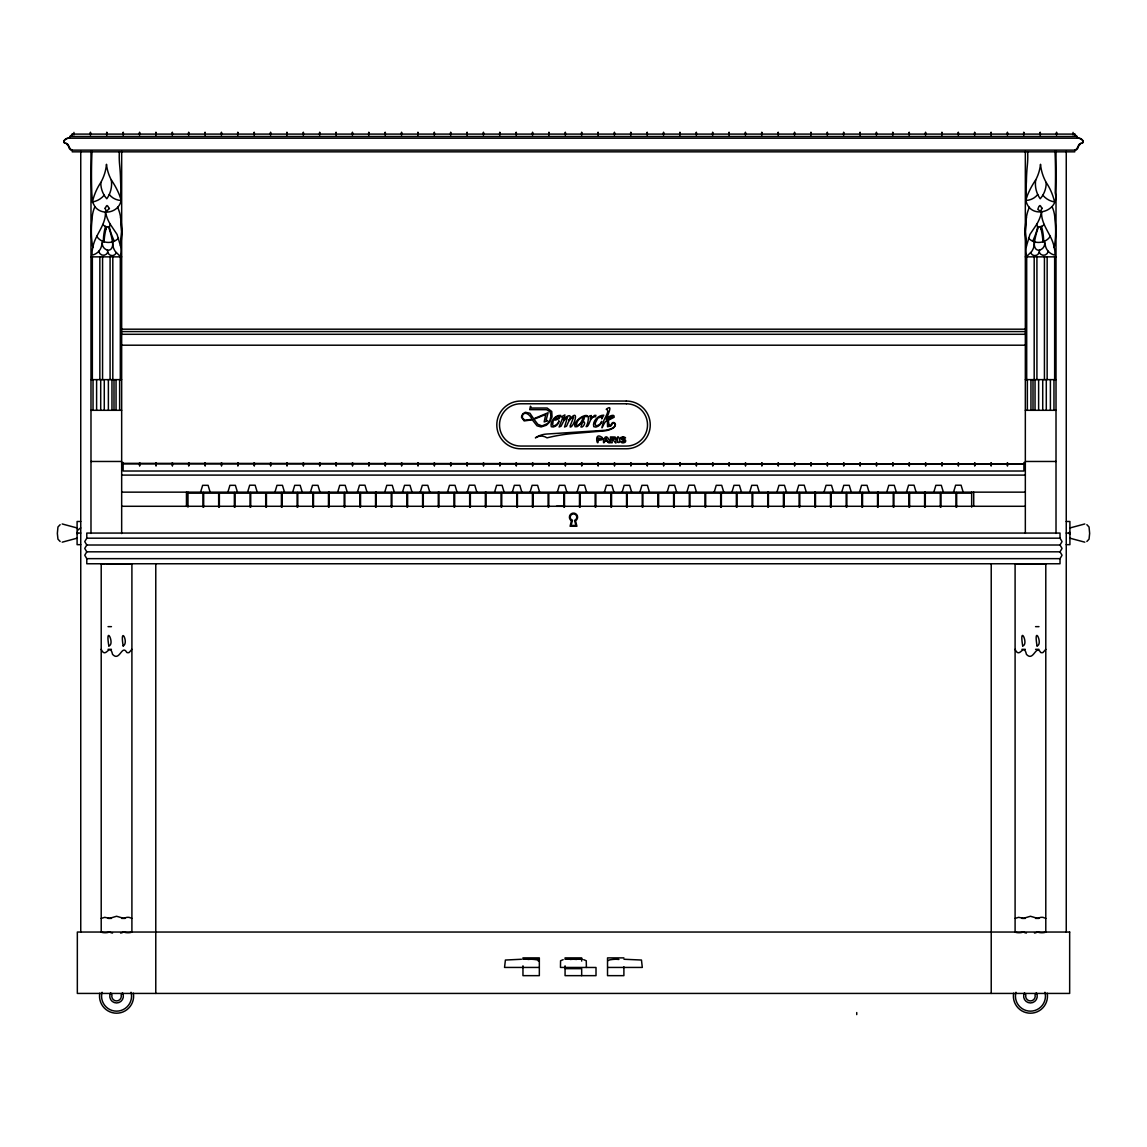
<?xml version="1.0" encoding="UTF-8"?>
<svg xmlns="http://www.w3.org/2000/svg" width="1147" height="1147" viewBox="0 0 1147 1147"><rect width="100%" height="100%" fill="white"/><g stroke="black" fill="none" stroke-linecap="round" stroke-linejoin="round"><path stroke-width="1.5" d="M1023.913 463.875L123.13 463.345M102.312 242.576L102.284 243.967A6.882 6.882 0 0 0 107.288 250.046L107.818 252.082A4.617 4.617 0 0 1 98.828 251.222M1044.372 241.214L1045.433 245.888A12.173 12.173 0 0 0 1047.641 250.576L1048.788 251.881A12.173 12.173 0 0 0 1054.853 255.107A20.832 20.832 0 0 0 1054.193 247.551C1052.157 234.891 1041.06 225.457 1041.562 212.109A40.116 40.116 0 0 1 1036.745 224.267A2.466 2.466 0 0 0 1037.763 226.518L1038.537 226.891A69.465 69.465 0 0 0 1034.551 241.845L1034.121 245.831A16.789 16.789 0 0 1 1031.77 251.351L1026.837 256.34A18.022 18.022 0 0 1 1026.422 246.175A96.362 96.362 0 0 1 1026.422 217.17A37.292 37.292 0 0 1 1029.389 207.249M120.593 198.46L120.722 196.037A127.618 127.618 0 0 0 120.593 181.556A187.319 187.319 0 0 0 119.661 165.311A87.832 87.832 0 0 1 119.331 152.135M1077.162 138.199L1077.162 136.493A2.38 2.38 0 0 1 1074.768 134.099L72.232 134.099L70.454 136.407M1026.422 217.17L1025.332 231.665L1026.422 246.175L1029.92 234.447L1036.745 224.267M1069.664 533.599L1069.563 534.158A5.534 5.534 0 0 0 1069.549 531.993L1069.549 534.158L1069.664 532.581M102.628 241.214L101.567 245.888A12.173 12.173 0 0 1 99.359 250.576L98.212 251.881A12.173 12.173 0 0 1 92.147 255.107A20.832 20.832 0 0 1 92.807 247.551A92.534 92.534 0 0 1 92.133 219.292A30.352 30.352 0 0 1 94.929 206.675L92.434 201.944L91.789 192.911A531.362 531.362 0 0 1 92.032 150.744M92.807 247.551C94.843 234.891 105.94 225.457 105.438 212.109A40.116 40.116 0 0 0 110.255 224.267L117.08 234.447L120.578 246.175A18.022 18.022 0 0 1 120.163 256.34L115.23 251.351A16.789 16.789 0 0 1 112.879 245.831L112.449 241.845A69.465 69.465 0 0 0 108.463 226.891L109.237 226.518A2.466 2.466 0 0 0 110.255 224.267M105.897 229.257L106.528 226.776L108.463 226.891M200.596 492.149L202.646 485.324L208.094 485.324L210.145 492.149M227.88 492.149L229.916 485.324L235.379 485.324L237.429 492.149M247.652 492.034L249.688 485.21L255.15 485.21L257.2 492.034M274.936 492.149L276.986 485.324L282.449 485.324L284.485 492.149M292.671 492.149L294.722 485.324L300.17 485.324L302.22 492.149M310.45 492.149L312.5 485.324L317.948 485.324L319.999 492.149M337.691 492.149L339.727 485.324L345.19 485.324L347.24 492.149M357.463 492.034L359.498 485.21L364.961 485.21L367.011 492.034M384.747 492.149L386.797 485.324L392.26 485.324L394.296 492.149M402.482 492.149L404.533 485.324L409.981 485.324L412.031 492.149M420.261 492.149L422.311 485.324L427.759 485.324L429.81 492.149M447.502 492.149L449.552 485.324L455.001 485.324L457.051 492.149M467.273 492.034L469.324 485.21L474.772 485.21L476.822 492.034M494.572 492.149L496.622 485.324L502.071 485.324L504.121 492.149M512.308 492.149L514.343 485.324L519.806 485.324L521.856 492.149M530.072 492.149L532.122 485.324L537.585 485.324L539.62 492.149M557.313 492.149L559.363 485.324L564.811 485.324L566.862 492.149M577.084 492.034L579.135 485.21L584.583 485.21L586.633 492.034M604.383 492.149L606.433 485.324L611.881 485.324L613.932 492.149M622.118 492.149L624.154 485.324L629.617 485.324L631.667 492.149M639.883 492.149L641.933 485.324L647.395 485.324L649.431 492.149M667.138 492.149L669.174 485.324L674.637 485.324L676.673 492.149M686.895 492.034L688.946 485.21L694.408 485.21L696.444 492.034M714.194 492.149L716.244 485.324L721.692 485.324L723.743 492.149M731.929 492.149L733.98 485.324L739.428 485.324L741.478 492.149M749.708 492.149L751.758 485.324L757.206 485.324L759.257 492.149M776.935 492.149L778.985 485.324L784.448 485.324L786.484 492.149M796.706 492.034L798.756 485.21L804.219 485.21L806.255 492.034M824.005 492.149L826.055 485.324L831.503 485.324L833.554 492.149M841.74 492.149L843.791 485.324L849.239 485.324L851.289 492.149M859.519 492.149L861.569 485.324L867.017 485.324L869.068 492.149M886.76 492.149L888.81 485.324L894.259 485.324L896.309 492.149M906.531 492.034L908.582 485.21L914.03 485.21L916.08 492.034M933.816 492.149L935.866 485.324L941.314 485.324L943.364 492.149M953.587 492.034L955.637 485.21L961.086 485.21L963.136 492.034M131.905 649.331L129.152 652.5A3.212 2.982 0 0 1 126.815 652.485C121.869 643.754 119.761 662.22 112.535 654.335C109.639 641.919 105.897 659.74 101.208 649.331M1045.792 649.331L1043.024 652.5A3.212 2.982 0 0 1 1040.687 652.485C1035.755 643.754 1033.648 662.22 1026.422 654.335C1023.511 641.919 1019.783 659.74 1015.095 649.331M116.234 252.698L115.933 253.487A4.416 4.416 0 0 1 107.818 252.082M1042.838 195.205A18.954 18.954 0 0 0 1054.566 201.944A57.981 57.981 0 0 0 1046.207 182.502A45.737 45.737 0 0 1 1040.515 164.293A43.213 43.213 0 0 1 1035.684 179.993A78.885 78.885 0 0 0 1026.909 196.682L1026.264 198.46A5.864 5.864 0 0 0 1026.264 201.944C1031.77 220.138 1060.129 211.22 1055.211 192.911A531.362 531.362 0 0 0 1054.968 150.744M608.44 960.541L609.301 959.953A37.421 37.421 0 0 1 615.71 959.25A37.421 37.421 0 0 1 618.921 959.466M1050.308 236.253C1045.706 243.623 1034.307 244.612 1028.501 238.146M118.499 238.146C112.693 244.612 101.294 243.623 96.692 236.253M101.208 918.403L104.75 917.328L109.625 918.317L116.564 916.267L123.518 918.288L126.815 917.385A3.498 1.147 0 0 1 129.152 917.385L131.905 918.403M1015.095 918.403L1018.622 917.328L1023.497 918.317L1030.436 916.267L1037.404 918.288L1040.687 917.385A3.498 1.147 0 0 1 1043.024 917.385L1045.792 918.403M60.146 524.666L57.952 527.003L57.35 533.427L57.952 539.133L60.146 541.484M1086.854 541.484L1089.048 539.133L1089.65 533.427L1089.048 527.003L1086.854 524.666M86.785 538.187L84.749 541.599L86.785 545.011L1060.014 545.011L1062.05 541.599L1060.014 538.187L86.785 538.187L86.785 533.068L1060.014 533.068L1060.014 538.187M86.785 545.011L84.749 548.424L86.785 551.822L1060.014 551.822L1062.05 548.424L1060.014 545.011M86.785 551.822L84.749 555.234L86.785 558.646L1060.014 558.646L1062.05 555.234L1060.014 551.822M1040.544 227.034L1041.505 226.432A6.868 6.868 0 0 0 1044.114 224.482M80.749 527.964L79.803 528.466A5.534 5.534 0 0 0 78.268 530M1080.703 143.418L1075.657 150.013M122.127 993.431L121.166 994.922A4.774 4.774 0 0 1 116.564 1000.93A4.774 4.774 0 0 1 111.947 994.922L110.858 993.431M1036.013 993.431L1035.053 994.922A4.774 4.774 0 0 1 1030.436 1000.93A4.774 4.774 0 0 1 1025.834 994.922L1024.744 993.431M62.196 542.173L77.093 538.187M1069.907 527.964L1084.804 523.964M1081.879 143.289C1085.478 141.698 1080.66 137.64 1078.18 138.199L68.82 138.199C66.34 137.64 61.522 141.698 65.121 143.289M1044.688 242.576L1044.716 243.967A6.882 6.882 0 0 1 1039.712 250.046L1039.182 252.082A4.617 4.617 0 0 0 1048.172 251.222M563.163 959.681L560.568 960.77L560.467 967.437L596.01 967.48L596.01 975.653L565.07 975.653L565.07 965.817M622.821 436.849L620.842 437.48A1.563 1.563 0 0 0 620.369 438.34C630.363 444.434 617.115 439.373 621.832 442.699A4.832 4.832 0 0 0 623.595 442.799L624.828 442.412A1.677 1.677 0 0 0 625.574 441.538L625.674 440.95A1.677 1.677 0 0 0 625.301 439.889C614.505 436.548 629.631 439.573 624.398 437.122A4.459 4.459 0 0 0 622.821 436.849M105.925 563.779L131.905 563.765L131.905 932.038A4.129 1.004 0 0 1 128.378 932.712A4.129 1.004 0 0 1 124.406 932.21L123.044 932.21A6.782 1.649 0 0 1 120.578 933.041M1042.25 563.794L1045.792 563.765L1045.792 932.038A4.129 1.004 0 0 1 1042.25 932.712A4.129 1.004 0 0 1 1038.279 932.21L1036.917 932.21A6.782 1.649 0 0 1 1034.465 933.041M69.838 138.199L69.838 136.493L1077.162 136.493M68.82 138.199A5.749 5.749 0 0 0 63.945 140.895A1.649 1.649 0 0 0 65.408 143.303A3.412 3.412 0 0 1 68.82 146.716A3.412 3.412 0 0 0 72.232 150.128L1074.768 150.128A3.412 3.412 0 0 0 1078.18 146.716A3.412 3.412 0 0 1 1081.592 143.303A1.649 1.649 0 0 0 1083.055 140.895A5.749 5.749 0 0 0 1078.18 138.199M90.986 256.856L121.668 256.856M1025.332 256.856L1056.014 256.856M121.668 329.189L1025.332 329.189M121.668 331.569L1025.332 331.569M121.668 334.293L1025.332 334.293M121.668 345.204L1025.332 345.204M91 379.628L121.654 379.628M1025.346 379.628L1056 379.628M90.986 410.311L121.668 410.311M1025.332 410.311L1056.014 410.311M90.986 461.467L121.668 461.467M1025.332 461.467L1056.014 461.467M121.668 463.875L1025.332 463.875M121.668 464.191L123.13 464.191M1023.913 464.191L1025.332 464.191M121.668 475.102L1025.332 475.102M121.668 492.149L202.976 492.149L202.976 507.189M312.787 492.149L297.79 492.149L297.79 507.189M313.475 492.149L344.172 492.149L344.172 507.189M359.857 492.149L344.846 492.149L344.846 507.189M360.531 492.149L391.227 492.149L391.227 507.189M406.913 492.149L391.916 492.149L391.916 507.189M407.601 492.149L422.598 492.149L422.598 507.189M453.983 492.149L423.286 492.149L423.286 507.189M454.671 492.149L469.668 492.149L469.668 507.189M501.053 492.149L470.356 492.149L470.356 507.189M501.726 492.149L516.738 492.149M517.412 492.149L532.423 492.149L532.423 507.189M563.794 492.149L533.097 492.149L533.097 507.189M564.482 492.149L579.479 492.149L579.479 507.189M610.864 492.149L580.167 492.149L580.167 507.189M611.537 492.149L626.549 492.149L626.549 507.189M752.045 492.149L737.048 492.149L737.048 507.189M752.733 492.149L783.415 492.149L783.415 507.189M799.101 492.149L784.104 492.149L784.104 507.189M799.789 492.149L830.485 492.149L830.485 507.189M846.171 492.149L831.174 492.149L831.174 507.189M846.859 492.149L861.856 492.149L861.856 507.189M893.241 492.149L862.544 492.149L862.544 507.189M893.914 492.149L908.926 492.149L908.926 507.189M940.296 492.149L909.6 492.149L909.6 507.189M940.984 492.149L955.981 492.149L955.981 507.189M1025.332 492.149L956.67 492.149L956.67 507.189M188.008 493.181L202.962 493.181M203.693 493.181L218.647 493.181L218.676 507.117M234.332 493.181L219.378 493.181L219.349 507.117M235.063 493.181L250.017 493.181M250.749 493.181L265.703 493.181L265.731 507.117M281.388 493.181L266.448 493.181L266.419 507.117M282.133 493.181L297.087 493.181M297.819 493.181L312.773 493.181L312.787 507.117M328.458 493.181L313.504 493.181L313.475 507.117M329.189 493.167L344.143 493.167M344.874 493.167L359.828 493.167L359.857 507.117M375.513 493.167L360.559 493.167L360.531 507.117M376.259 493.167L391.199 493.167M391.944 493.167L406.898 493.167M422.583 493.167L407.629 493.167L407.601 507.117M423.315 493.167L438.269 493.167M439 493.167L453.954 493.167L453.983 507.117M469.639 493.167L454.685 493.167L454.671 507.117M470.37 493.167L485.324 493.167M486.07 493.167L501.024 493.167L501.053 507.117M532.394 493.167L517.44 493.167L517.412 507.117M533.126 493.167L548.08 493.167L548.108 507.117M579.45 493.181L564.496 493.181L564.482 507.117M580.181 493.181L595.135 493.181L595.164 507.117M626.52 493.181L611.566 493.181L611.537 507.117M627.251 493.181L642.205 493.181M642.937 493.181L657.891 493.181L657.919 507.117M673.59 493.167L658.636 493.167L658.607 507.117M674.321 493.167L689.275 493.167M690.007 493.167L704.961 493.167M705.692 493.167L720.646 493.167M721.391 493.167L736.331 493.167M737.077 493.167L752.016 493.167L752.045 507.117M767.701 493.167L752.762 493.167L752.733 507.117M768.447 493.167L783.401 493.167M784.132 493.167L799.086 493.167L799.101 507.117M814.771 493.167L799.817 493.167L799.789 507.117M815.503 493.167L830.457 493.167M831.202 493.167L846.142 493.167L846.171 507.117M861.827 493.167L846.887 493.167L846.859 507.117M862.573 493.167L877.512 493.167M878.258 493.167L893.212 493.167L893.241 507.117M908.897 493.167L893.943 493.167L893.914 507.117M909.628 493.167L924.582 493.167M925.314 493.167L940.268 493.167M940.999 493.167L955.953 493.167M956.684 493.167L971.638 493.167M121.668 506.286L1025.332 506.286M80.749 521.484L77.093 521.484L77.093 544.667L80.749 544.667M1066.251 521.484L1069.907 521.484L1069.907 544.667L1066.251 544.667M77.093 533.068L80.749 533.068M1066.251 533.068L1069.907 533.068M108.033 626.649L111.445 626.649M1035.555 626.649L1038.967 626.649M108.033 649.331L111.445 649.331M1021.92 649.331L1025.332 649.331M1035.555 649.331L1038.967 649.331M108.033 918.403L111.445 918.403M121.668 918.403L125.08 918.403M1021.92 918.403L1025.332 918.403M1035.555 918.403L1038.967 918.403M623.896 957.888L607.523 957.888L607.523 975.653L623.896 975.653L623.896 966.778M521.441 959.25L505.397 960.039L504.551 967.437L538.646 967.437M539.334 959.25L522.96 959.25L522.96 957.888L539.334 957.888L539.334 975.653L522.96 975.653L522.96 965.817M582.26 959.25L565.07 959.25L565.07 957.888L581.672 957.888L581.672 961.086M623.982 959.25L641.46 960.039L642.306 967.437L608.211 967.437M565.07 968.656L581.672 968.656L581.672 975.653M1041.462 563.794L1015.095 563.765L1015.095 932.038A4.144 1.004 0 0 0 1018.622 932.712A4.144 1.004 0 0 0 1022.594 932.21L1023.956 932.21A6.782 1.649 0 0 0 1026.422 933.041M104.75 563.794L101.208 563.765L101.208 932.038A4.144 1.004 0 0 0 104.75 932.712A4.144 1.004 0 0 0 108.721 932.21L110.083 932.21A6.782 1.649 0 0 0 112.535 933.041M1038.537 226.891L1041.505 226.432A57.092 57.092 0 0 1 1043.655 241.544M583.694 959.681L586.275 960.77L586.389 967.437M1069.907 538.187L1084.804 542.173M62.196 523.964L77.093 527.964M1076.546 136.407L1074.768 134.099M66.297 143.418L71.343 150.013M106.456 227.034L105.495 226.432A6.868 6.868 0 0 1 102.886 224.482M94.929 206.675C101.825 215.822 117.539 212.941 120.736 201.944A5.864 5.864 0 0 0 120.736 198.46L120.091 196.682A78.885 78.885 0 0 0 111.316 179.993A43.213 43.213 0 0 1 106.485 164.293A45.737 45.737 0 0 1 100.793 182.502A57.981 57.981 0 0 0 92.434 201.944A18.954 18.954 0 0 0 104.162 195.205M1030.766 252.698L1031.067 253.487A4.416 4.416 0 0 0 1039.182 252.082M1041.103 229.257L1040.472 226.776A72.677 72.677 0 0 1 1042.953 241.874M120.578 217.17L121.668 231.665L120.578 246.175A96.362 96.362 0 0 0 120.578 217.17A37.292 37.292 0 0 0 117.611 207.249M538.646 961.301L537.542 959.953A37.421 37.421 0 0 0 531.147 959.25A37.421 37.421 0 0 0 527.921 959.466M77.451 534.158L77.336 533.068A5.534 5.534 0 0 1 77.451 531.993M1026.407 198.46L1026.278 196.037A127.618 127.618 0 0 1 1026.407 181.556A187.319 187.319 0 0 1 1027.339 165.311A87.832 87.832 0 0 0 1027.669 152.135M1074.768 150.128L1074.768 151.834L72.232 151.834L72.232 150.128M1073.062 132.392L1073.062 134.959M1066.251 151.318L1066.251 932.038M1060.014 558.646L1060.014 563.765L86.785 563.765L86.785 558.646M1056.688 132.392L1056.688 134.959M1056.416 132.392L1056.416 134.959M1056.014 151.318L1056.014 533.427M1054.652 256.856L1054.652 379.628M1053.964 379.628L1053.964 410.311M1050.394 379.628L1050.394 410.311M1047.154 256.856L1047.154 379.628M1046.293 379.628L1046.293 410.311M1044.43 256.856L1044.43 379.628M1042.723 379.628L1042.723 410.311M1040.315 132.392L1040.315 134.959M1040.042 132.392L1040.042 134.959M1038.623 379.628L1038.623 410.311M1036.917 256.856L1036.917 379.628M1035.038 379.628L1035.038 410.311M1034.193 256.856L1034.193 379.628M1033.003 379.628L1033.003 410.311M1030.952 379.628L1030.952 410.311M1027.368 379.628L1027.368 410.311M1026.694 256.856L1026.694 379.628M1025.332 151.318L1025.332 533.326M1023.941 132.392L1023.941 134.959M1023.913 462.513L1023.913 471.016L123.13 471.016L123.13 462.513M1023.669 132.392L1023.669 134.959M1007.654 462.872L1007.654 465.782M1007.568 132.392L1007.568 134.959M1007.295 132.392L1007.295 134.959M1007.252 462.872L1007.252 465.782M991.194 132.392L991.194 134.959M991.266 462.872L991.266 465.782M991.223 563.765L991.223 993.431M990.922 132.392L990.922 134.959M990.994 462.872L990.994 465.782M974.893 462.872L974.893 465.782M974.821 132.392L974.821 134.959M974.549 132.392L974.549 134.959M974.62 462.872L974.62 465.782M973.717 492.149L973.717 506.286M971.667 492.149L971.667 507.117M958.448 132.392L958.448 134.959M958.519 462.872L958.519 465.782M958.161 132.392L958.161 134.959M958.247 462.872L958.247 465.782M942.146 462.872L942.146 465.782M942.074 132.392L942.074 134.959M941.787 132.392L941.787 134.959M941.873 462.872L941.873 465.782M940.984 493.167L940.984 507.117M940.296 493.167L940.296 507.117M925.701 132.392L925.701 134.959M925.772 462.872L925.772 465.782M925.414 132.392L925.414 134.959M925.5 462.872L925.5 465.782M925.299 492.149L925.299 507.117M924.611 492.149L924.611 507.117M909.399 462.872L909.399 465.782M909.313 132.392L909.313 134.959M909.041 132.392L909.041 134.959M909.127 462.872L909.127 465.782M892.939 132.392L892.939 134.959M893.026 462.872L893.026 465.782M892.667 132.392L892.667 134.959M892.753 462.872L892.753 465.782M878.229 492.149L878.229 507.117M877.541 492.149L877.541 507.117M876.566 132.392L876.566 134.959M876.652 462.872L876.652 465.782M876.294 132.392L876.294 134.959M876.365 462.872L876.365 465.782M860.193 132.392L860.193 134.959M860.279 462.872L860.279 465.782M859.992 462.872L859.992 465.782M859.92 132.392L859.92 134.959M856.737 1012.557L856.737 1014.608M843.819 132.392L843.819 134.959M843.905 462.872L843.905 465.782M843.547 132.392L843.547 134.959M843.619 462.872L843.619 465.782M827.446 132.392L827.446 134.959M827.532 462.872L827.532 465.782M827.245 462.872L827.245 465.782M827.173 132.392L827.173 134.959M815.488 492.149L815.488 507.117M814.786 492.149L814.786 507.117M811.072 132.392L811.072 134.959M811.144 462.872L811.144 465.782M810.8 132.392L810.8 134.959M810.872 462.872L810.872 465.782M794.699 132.392L794.699 134.959M794.771 462.872L794.771 465.782M794.498 462.872L794.498 465.782M794.427 132.392L794.427 134.959M778.326 132.392L778.326 134.959M778.397 462.872L778.397 465.782M778.039 132.392L778.039 134.959M778.125 462.872L778.125 465.782M768.418 492.149L768.418 507.117M767.73 492.149L767.73 507.117M762.024 462.872L762.024 465.782M761.952 132.392L761.952 134.959M761.751 462.872L761.751 465.782M761.665 132.392L761.665 134.959M745.579 132.392L745.579 134.959M745.65 462.872L745.65 465.782M745.292 132.392L745.292 134.959M745.378 462.872L745.378 465.782M736.36 507.189L736.36 492.149L721.363 492.149L721.363 507.189M729.277 462.872L729.277 465.782M729.205 132.392L729.205 134.959M729.005 462.872L729.005 465.782M728.918 132.392L728.918 134.959M720.674 507.189L720.674 492.149L689.978 492.149L689.978 507.189M712.817 132.392L712.817 134.959M712.904 462.872L712.904 465.782M712.545 132.392L712.545 134.959M712.631 462.872L712.631 465.782M705.677 493.167L705.677 507.117M704.989 493.167L704.989 507.117M696.53 462.872L696.53 465.782M696.444 132.392L696.444 134.959M696.258 462.872L696.258 465.782M696.172 132.392L696.172 134.959M689.29 507.189L689.29 492.149L674.293 492.149L674.293 507.189M680.071 132.392L680.071 134.959M680.157 462.872L680.157 465.782M679.798 132.392L679.798 134.959M679.87 462.872L679.87 465.782M673.604 507.189L673.604 492.149L642.908 492.149L642.908 507.189M663.783 462.872L663.783 465.782M663.697 132.392L663.697 134.959M663.496 462.872L663.496 465.782M663.425 132.392L663.425 134.959M647.324 132.392L647.324 134.959M647.41 462.872L647.41 465.782M647.051 132.392L647.051 134.959M647.123 462.872L647.123 465.782M642.234 507.189L642.234 492.149L627.223 492.149L627.223 507.189M631.022 462.872L631.022 465.782M630.95 132.392L630.95 134.959M630.678 132.392L630.678 134.959M630.75 462.872L630.75 465.782M614.577 132.392L614.577 134.959M614.649 462.872L614.649 465.782M614.305 132.392L614.305 134.959M614.376 462.872L614.376 465.782M610.864 507.117L610.864 493.181L595.881 493.181L595.852 507.117M598.275 462.872L598.275 465.782M598.204 132.392L598.204 134.959M597.917 132.392L597.917 134.959M598.003 462.872L598.003 465.782M581.83 132.392L581.83 134.959M581.902 462.872L581.902 465.782M581.543 132.392L581.543 134.959M581.629 462.872L581.629 465.782M565.528 462.872L565.528 465.782M565.457 132.392L565.457 134.959M565.17 132.392L565.17 134.959M565.256 462.872L565.256 465.782M563.794 507.117L563.794 493.181L548.811 493.181L548.782 507.117M563.263 506.286L556.453 506.286M549.083 132.392L549.083 134.959M549.155 462.872L549.155 465.782M548.883 462.872L548.883 465.782M548.796 132.392L548.796 134.959M532.695 132.392L532.695 134.959M532.782 462.872L532.782 465.782M532.423 132.392L532.423 134.959M532.509 462.872L532.509 465.782M516.738 507.117L516.738 493.167L501.755 493.167L501.726 507.117M516.322 132.392L516.322 134.959M516.408 462.872L516.408 465.782M516.136 462.872L516.136 465.782M516.05 132.392L516.05 134.959M499.949 132.392L499.949 134.959M500.035 462.872L500.035 465.782M499.676 132.392L499.676 134.959M499.748 462.872L499.748 465.782M486.041 492.149L486.041 507.117M485.353 492.149L485.353 507.117M483.575 132.392L483.575 134.959M483.661 462.872L483.661 465.782M483.374 462.872L483.374 465.782M483.303 132.392L483.303 134.959M467.202 132.392L467.202 134.959M467.288 462.872L467.288 465.782M466.929 132.392L466.929 134.959M467.001 462.872L467.001 465.782M450.828 132.392L450.828 134.959M450.914 462.872L450.914 465.782M450.628 462.872L450.628 465.782M450.556 132.392L450.556 134.959M438.971 492.149L438.971 507.117M438.283 492.149L438.283 507.117M434.455 132.392L434.455 134.959M434.527 462.872L434.527 465.782M434.183 132.392L434.183 134.959M434.254 462.872L434.254 465.782M418.153 462.872L418.153 465.782M418.082 132.392L418.082 134.959M417.881 462.872L417.881 465.782M417.795 132.392L417.795 134.959M406.913 493.167L406.913 507.117M401.708 132.392L401.708 134.959M401.78 462.872L401.78 465.782M401.421 132.392L401.421 134.959M401.507 462.872L401.507 465.782M385.406 462.872L385.406 465.782M385.335 132.392L385.335 134.959M385.134 462.872L385.134 465.782M385.048 132.392L385.048 134.959M376.23 492.149L376.23 507.117M375.542 492.149L375.542 507.117M368.961 132.392L368.961 134.959M369.033 462.872L369.033 465.782M368.674 132.392L368.674 134.959M368.76 462.872L368.76 465.782M352.659 462.872L352.659 465.782M352.573 132.392L352.573 134.959M352.387 462.872L352.387 465.782M352.301 132.392L352.301 134.959M336.2 132.392L336.2 134.959M336.286 462.872L336.286 465.782M335.928 132.392L335.928 134.959M336.014 462.872L336.014 465.782M329.16 492.149L329.16 507.117M328.472 492.149L328.472 507.117M319.913 462.872L319.913 465.782M319.827 132.392L319.827 134.959M319.554 132.392L319.554 134.959M319.626 462.872L319.626 465.782M303.453 132.392L303.453 134.959M303.539 462.872L303.539 465.782M303.181 132.392L303.181 134.959M303.252 462.872L303.252 465.782M297.102 507.189L297.102 492.149L282.105 492.149L282.105 507.189M287.166 462.872L287.166 465.782M287.08 132.392L287.08 134.959M286.807 132.392L286.807 134.959M286.879 462.872L286.879 465.782M281.416 507.189L281.416 492.149L250.72 492.149L250.72 507.189M270.706 132.392L270.706 134.959M270.792 462.872L270.792 465.782M270.434 132.392L270.434 134.959M270.506 462.872L270.506 465.782M254.405 462.872L254.405 465.782M254.333 132.392L254.333 134.959M254.06 132.392L254.06 134.959M254.132 462.872L254.132 465.782M250.046 507.189L250.046 492.149L235.035 492.149L235.035 507.189M237.959 132.392L237.959 134.959M238.031 462.872L238.031 465.782M237.687 132.392L237.687 134.959M237.759 462.872L237.759 465.782M234.361 507.189L234.361 492.149L203.664 492.149L203.664 507.189M221.586 132.392L221.586 134.959M221.658 462.872L221.658 465.782M221.299 132.392L221.299 134.959M221.385 462.872L221.385 465.782M205.213 132.392L205.213 134.959M205.284 462.872L205.284 465.782M205.012 462.872L205.012 465.782M204.926 132.392L204.926 134.959M188.839 132.392L188.839 134.959M188.911 462.872L188.911 465.782M188.552 132.392L188.552 134.959M188.638 462.872L188.638 465.782M187.979 492.149L187.979 507.117M186.459 492.149L186.459 506.386M172.451 132.392L172.451 134.959M172.537 462.872L172.537 465.782M172.265 462.872L172.265 465.782M172.179 132.392L172.179 134.959M156.078 132.392L156.078 134.959M156.164 462.872L156.164 465.782M155.806 132.392L155.806 134.959M155.892 462.872L155.892 465.782M155.777 563.765L155.777 993.431M139.705 132.392L139.705 134.959M139.791 462.872L139.791 465.782M139.504 462.872L139.504 465.782M139.432 132.392L139.432 134.959M123.331 132.392L123.331 134.959M123.059 132.392L123.059 134.959M121.668 151.304L121.668 533.556M120.306 256.856L120.306 379.628M119.632 379.628L119.632 410.311M116.048 379.628L116.048 410.311M113.997 379.628L113.997 410.311M112.807 256.856L112.807 379.628M111.962 379.628L111.962 410.311M110.083 256.856L110.083 379.628M108.377 379.628L108.377 410.311M106.958 132.392L106.958 134.959M106.685 132.392L106.685 134.959M104.277 379.628L104.277 410.311M102.57 256.856L102.57 379.628M100.707 379.628L100.707 410.311M99.846 256.856L99.846 379.628M96.606 379.628L96.606 410.311M93.036 379.628L93.036 410.311M92.348 256.856L92.348 379.628M90.986 151.304L90.986 533.427M90.584 132.392L90.584 134.959M90.312 132.392L90.312 134.959M80.749 151.318L80.749 932.038M73.938 132.392L73.938 134.959M72.232 134.099A2.38 2.38 0 0 1 69.838 136.493M1047.225 993.187A17.047 17.047 0 0 1 1030.436 1013.202A17.047 17.047 0 0 1 1013.647 993.187M1035.684 179.993A25.592 25.592 0 0 0 1040.214 198.775A23.915 23.915 0 0 0 1046.207 182.502M1037.734 194.503A15.671 15.671 0 0 1 1025.992 200.453M1052.071 206.675A30.352 30.352 0 0 1 1054.867 219.292A92.534 92.534 0 0 1 1054.193 247.551M1034.551 241.845A8.689 8.689 0 0 0 1034.264 244.282L1034.336 245.1A8.689 8.689 0 0 0 1035.325 248.196A3.814 3.814 0 0 0 1039.712 250.046M1037.763 226.518A66.053 66.053 0 0 1 1032.716 241.128M133.353 993.187A17.047 17.047 0 0 1 116.564 1013.202A17.047 17.047 0 0 1 99.775 993.187M131.045 992.27A14.997 14.997 0 0 1 116.564 1011.152A14.997 14.997 0 0 1 102.069 992.27M122.471 992.743A6.825 6.825 0 0 1 116.564 1002.965A6.825 6.825 0 0 1 110.657 992.743M1044.931 992.27A14.997 14.997 0 0 1 1030.436 1011.152A14.997 14.997 0 0 1 1015.955 992.27M1036.343 992.743A6.825 6.825 0 0 1 1030.436 1002.965A6.825 6.825 0 0 1 1024.529 992.743M576.64 959.466A37.421 37.421 0 0 0 573.428 959.25A37.421 37.421 0 0 0 570.202 959.466M111.316 179.993A25.592 25.592 0 0 1 106.786 198.775A23.915 23.915 0 0 1 100.793 182.502M121.009 200.453A15.671 15.671 0 0 1 109.266 194.503M112.449 241.845A8.689 8.689 0 0 1 112.736 244.282L112.664 245.1A8.689 8.689 0 0 1 111.675 248.196A3.814 3.814 0 0 1 107.288 250.046M114.284 241.128A66.053 66.053 0 0 1 109.237 226.518M103.345 241.544A57.092 57.092 0 0 1 105.495 226.432L106.528 226.776A72.677 72.677 0 0 0 104.047 241.874M1042.265 208.396L1041.29 209.299A1.907 1.907 0 0 1 1040.487 211.263L1037.806 209.399L1038.508 207.464A3.197 3.197 0 0 1 1039.971 205.542A2.796 2.796 0 0 1 1041.232 207.335L1042.265 208.396M109.409 208.482L106.513 211.263A1.907 1.907 0 0 1 105.71 209.299L104.735 208.396L105.768 207.335A2.796 2.796 0 0 1 107.029 205.542A3.197 3.197 0 0 1 108.492 207.464L109.409 208.482M602.619 438.67L602.605 438.943A1.677 1.677 0 0 1 602.304 439.688L598.261 440.391C597.96 448.821 593.286 431.401 601.688 437.15A1.477 1.477 0 0 1 602.462 437.896L602.619 438.67M616.441 438.67C614.735 441.022 617.932 446.24 613.516 440.376L611.968 440.376L612.24 442.728L610.433 442.728L610.433 436.95L615.107 437.021L616.441 438.67M551.105 415.343L549.943 420.261L547.664 423.53L542.001 425.895L537.871 424.347L533.972 419.243L545.757 414.483L544.165 421.938L547.635 420.763L546.173 419.988L548.108 412.719L533.685 418.784L529.943 413.235L525.369 412.26L522.745 413.838L521.441 417.121L524.165 420.935L532.294 419.816L537.011 425.809L541.083 426.942L546.431 425.207L549.829 421.809L552.051 416.891L551.75 411.486L547.119 408.017L531.391 408.031L530.502 406.224L529.685 409.651L546.546 409.694L549.943 411.744L551.105 415.343M615.179 438.656L611.968 439.416L611.968 437.896L615.179 438.656M574.876 424.691L575.005 426.727L577.099 426.684L582.604 422.067L580.912 426.971C583.235 428.247 586.834 421.178 582.862 421.695L584.253 418.555L583.651 417.193L580.554 423.329L578.102 425.566L576.611 425.58C575.88 419.888 582.834 415.558 588.038 416.705C586.576 412.447 575.134 420.031 574.876 424.691M601.329 438.67L598.261 439.43L598.261 437.896L601.329 438.67M552.696 423.028C551.492 429.05 558.833 423.888 558.904 420.777C559.392 424.103 554.417 428.175 551.277 426.713C549.8 421.566 555.349 414.784 560.754 415.4L559.134 418.655L555.435 420.146L554.517 419.415L558.99 417.838C558.775 413.35 552.367 420.419 552.696 423.028M595.322 422.899C593.945 428.405 601.386 424.591 601.616 421.35C602.189 423.429 596.97 428.734 593.759 426.655C592.182 421.207 598.29 415.099 603.752 415.171L601.745 418.87L601.587 416.777L597.902 418.038L595.322 422.899M608.985 424.677L609.086 425.824L610.247 425.824L611.752 423.587A1.835 1.835 0 0 1 614.577 422.885A2.251 2.251 0 0 1 615.251 425.408L614.993 426.053A5.62 5.62 0 0 1 611.867 428.749A20.56 20.56 0 0 1 604.254 430.914L572.21 433.595A168.795 168.795 0 0 0 547.019 437.853A10.38 10.38 0 0 0 535.377 437.853A22.395 22.395 0 0 1 546.66 434.039L604.254 430.34A23.47 23.47 0 0 0 608.498 429.623L612.541 428.146A5.491 5.491 0 0 0 614.878 425.809L615.093 425.336A1.864 1.864 0 0 0 614.577 423.472A1.563 1.548 0 0 0 612.14 423.874A5.147 5.147 0 0 1 610.864 425.953L607.537 426.741L607.423 421.465C604.956 417.709 599.852 436.018 602.992 423.329C603.107 419.687 610.978 410.282 606.233 409.321C617.315 400.604 597.988 429.924 612.541 416.447A1.921 1.921 0 0 0 611.251 416.533A12.746 12.746 0 0 0 606.992 419.544L606.132 419.329C606.978 417.207 615.136 412.705 614.132 417.293L608.268 420.289L608.985 424.677M570.417 425.336L570.159 427.014C574.002 427.616 580.525 405.68 568.812 420.39C573.629 412.705 565.385 415.716 563.478 420.218L564.912 414.899L561.413 416.777L562.847 417.479L559.105 426.985L561.012 426.297L563.923 420.619L567.622 416.891L564.525 427.014L566.532 426.225L568.41 422.024A15.513 15.513 0 0 1 572.382 417.365L573.6 417.25L570.417 425.336M591.25 415.558L590.275 419.185L594.49 415.4L595.967 415.357L595.451 416.791C589.329 415.601 589.787 427.444 586.117 426.627C589.888 420.677 586.475 415.759 591.25 415.558M608.096 442.341C611.681 445.552 608.154 434.899 605.329 437.079C602.964 439.416 602.82 445.767 604.985 441.265L607.609 441.265L608.096 442.341M522.387 415.286L522.458 418.11L524.882 420.16L531.993 419.358C530.76 415.759 525.355 410.253 522.387 415.286M571.45 520.738L570.088 526.258L576.912 526.258L575.55 520.738A4.086 4.086 0 0 0 576.64 514.559A4.086 4.086 0 0 0 570.36 514.559A4.086 4.086 0 0 0 571.45 520.738M572.382 520.408L571.134 525.441L575.866 525.441L574.618 520.408L575.808 519.505A3.269 3.269 0 0 0 575.808 514.888A3.269 3.269 0 0 0 571.192 514.888A3.269 3.269 0 0 0 571.192 519.505L572.382 520.408M617.731 442.283C623.337 444.52 615.753 428.835 617.731 442.283M606.304 438.398L605.358 440.462L607.25 440.462L606.304 438.398M108.822 645.904C105.008 623.136 115.345 644.399 108.822 645.904M1022.694 645.904C1018.88 623.136 1029.232 644.399 1022.694 645.904M123.159 645.947C119.603 624.283 129.339 642.922 123.159 645.947M1037.046 645.947C1033.189 623.237 1043.512 644.127 1037.046 645.947M626.377 401.049L520.666 401.049A23.872 23.872 0 0 0 496.794 424.92A23.872 23.872 0 0 0 520.666 448.778L626.377 448.778A23.872 23.872 0 0 0 650.249 424.92A23.872 23.872 0 0 0 626.377 401.049M626.377 403.773L520.666 403.773A21.148 21.148 0 0 0 499.519 424.92A21.148 21.148 0 0 0 520.666 446.054L626.377 446.054A21.148 21.148 0 0 0 647.525 424.92A21.148 21.148 0 0 0 626.377 403.773M1069.664 932.038L77.336 932.038L77.336 993.431L1069.664 993.431L1069.664 932.038"/></g></svg>
